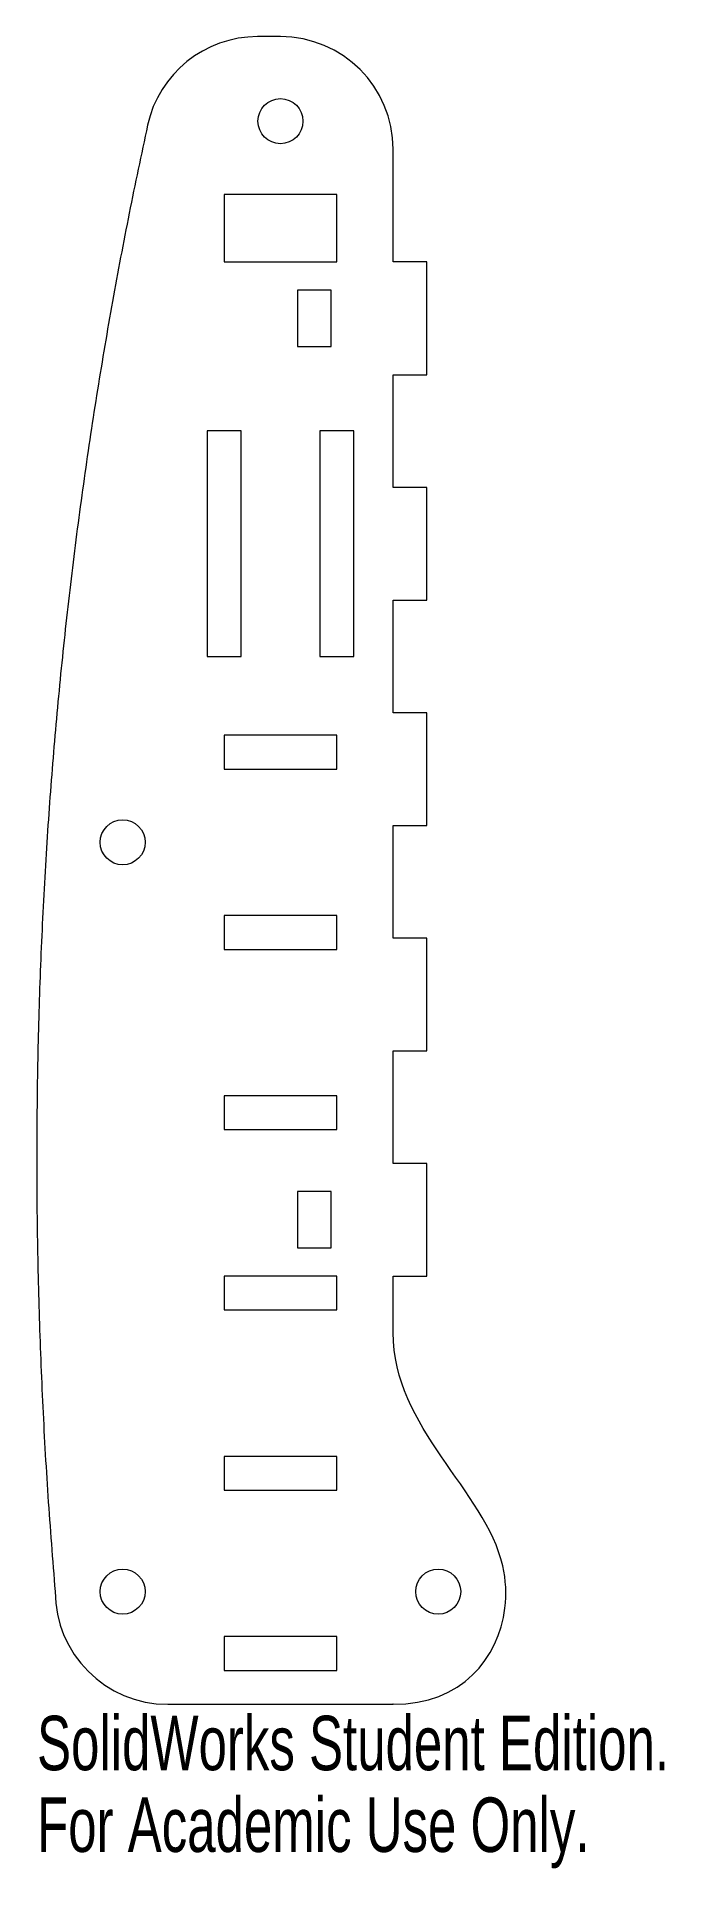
# Model space of a CAD drawing. Header units: inches. Extents: x -1.25 to 0.95, y -2.46 to 3.94.
import ezdxf

# ---------------------------------------------------------------- set-up
doc = ezdxf.new("R2010")
doc.units = ezdxf.units.IN
doc.header["$MEASUREMENT"] = 0
doc.styles.add('SLDTEXTSTYLE0', font='TXT', dxfattribs={"width": 0.7})

msp = doc.modelspace()

# ---------------------------------------------------------------- linework, layer by layer
at = {"color": 7, "linetype": 'Continuous', "lineweight": 15}
for p, q in [((-0.3937, 3.937), (-0.4735, 3.937)), ((0, 3.1496), (0, 3.5433)), ((-0.5906, 3.3858), (-0.5906, 3.1496)), ((-0.1969, 3.3858), (-0.5906, 3.3858)), ((-0.1969, 3.1496), (-0.1969, 3.3858)), ((-0.5906, 3.1496), (-0.1969, 3.1496)), ((0.1181, 3.1496), (0, 3.1496)), ((0.1181, 2.7559), (0.1181, 3.1496)), ((-0.3346, 3.0512), (-0.3346, 2.8543)), ((-0.2165, 3.0512), (-0.3346, 3.0512)), ((-0.2165, 2.8543), (-0.2165, 3.0512)), ((-0.3346, 2.8543), (-0.2165, 2.8543)), ((0, 2.3622), (0, 2.7559)), ((0, 2.7559), (0.1181, 2.7559)), ((-0.6496, 2.5591), (-0.6496, 1.7717)), ((-0.5315, 2.5591), (-0.6496, 2.5591)), ((-0.5315, 1.7717), (-0.5315, 2.5591)), ((-0.2559, 2.5591), (-0.2559, 1.7717)), ((-0.1378, 2.5591), (-0.2559, 2.5591)), ((-0.1378, 1.7717), (-0.1378, 2.5591)), ((0.1181, 2.3622), (0, 2.3622)), ((0.1181, 1.9685), (0.1181, 2.3622)), ((0, 1.5748), (0, 1.9685)), ((0, 1.9685), (0.1181, 1.9685)), ((-0.6496, 1.7717), (-0.5315, 1.7717)), ((-0.2559, 1.7717), (-0.1378, 1.7717)), ((0.1181, 1.5748), (0, 1.5748)), ((0.1181, 1.1811), (0.1181, 1.5748)), ((-0.5906, 1.4961), (-0.5906, 1.378)), ((-0.1969, 1.4961), (-0.5906, 1.4961)), ((-0.1969, 1.378), (-0.1969, 1.4961)), ((-0.5906, 1.378), (-0.1969, 1.378)), ((0, 0.7874), (0, 1.1811)), ((0, 1.1811), (0.1181, 1.1811)), ((-0.5906, 0.8661), (-0.5906, 0.748)), ((-0.1969, 0.8661), (-0.5906, 0.8661)), ((-0.1969, 0.748), (-0.1969, 0.8661)), ((0.1181, 0.7874), (0, 0.7874)), ((0.1181, 0.3937), (0.1181, 0.7874)), ((-0.5906, 0.748), (-0.1969, 0.748)), ((0, 0), (0, 0.3937)), ((0, 0.3937), (0.1181, 0.3937)), ((-0.5906, 0.2362), (-0.5906, 0.1181)), ((-0.1969, 0.2362), (-0.5906, 0.2362)), ((-0.1969, 0.1181), (-0.1969, 0.2362)), ((-0.5906, 0.1181), (-0.1969, 0.1181)), ((0.1181, 0), (0, 0)), ((0.1181, -0.3937), (0.1181, 0)), ((-0.3346, -0.0984), (-0.3346, -0.2953)), ((-0.2165, -0.0984), (-0.3346, -0.0984)), ((-0.2165, -0.2953), (-0.2165, -0.0984)), ((-0.3346, -0.2953), (-0.2165, -0.2953)), ((-0.5906, -0.3937), (-0.5906, -0.5118)), ((-0.1969, -0.3937), (-0.5906, -0.3937)), ((-0.1969, -0.5118), (-0.1969, -0.3937)), ((0, -0.5906), (0, -0.3937)), ((0, -0.3937), (0.1181, -0.3937)), ((-0.5906, -0.5118), (-0.1969, -0.5118)), ((-0.5906, -1.0236), (-0.5906, -1.1417)), ((-0.1969, -1.0236), (-0.5906, -1.0236)), ((-0.1969, -1.1417), (-0.1969, -1.0236)), ((-0.5906, -1.1417), (-0.1969, -1.1417)), ((-0.5906, -1.6535), (-0.5906, -1.7717)), ((-0.1969, -1.6535), (-0.5906, -1.6535)), ((-0.1969, -1.7717), (-0.1969, -1.6535)), ((-0.5906, -1.7717), (-0.1969, -1.7717)), ((-0.7874, -1.8898), (-0.0006, -1.8898))]:
    msp.add_line(p, q, dxfattribs=at)
for centre in [(-0.3937, 3.6417), (-0.9449, 1.122), (-0.9449, -1.4961), (0.1575, -1.4961)]:
    msp.add_circle(centre, 0.0787, dxfattribs=at)
for centre, start, end in [((-0.4735, 3.5433), 90, 167.6796), ((-0.3937, 3.5433), 0, 90), ((-0.7874, -1.4961), 180, 270), ((-0.0006, -2.2835), 89.85754, 90)]:
    msp.add_arc(centre, 0.3937, start, end, dxfattribs=at)
msp.add_open_spline([(-0.8581, 3.6273), (-1.4029, 1.1332), (-1.1811, -1.4961)], degree=2, dxfattribs=at)
msp.add_open_spline([(0.0004, -1.8898), (0.2398, -1.8904), (0.4053, -1.682), (0.3807, -1.1806), (0, -0.9256), (0, -0.5906)], degree=3, knots=[0.0002072, 0.0002072, 0.0002072, 0.0002072, 0.3530633, 0.4530633, 1, 1, 1, 1], dxfattribs=at)

# ---------------------------------------------------------------- texts
at = {"color": 7, "linetype": 'Continuous', "char_height": 0.1903, "attachment_point": 1, "style": 'SLDTEXTSTYLE0'}
for s, insert in [('SolidWorks Student Edition.', (-1.2441, -1.9299)), ('For Academic Use Only.', (-1.2441, -2.2154))]:
    msp.add_mtext(s, dxfattribs=dict(at, insert=insert))

doc.saveas('drawing.dxf')
